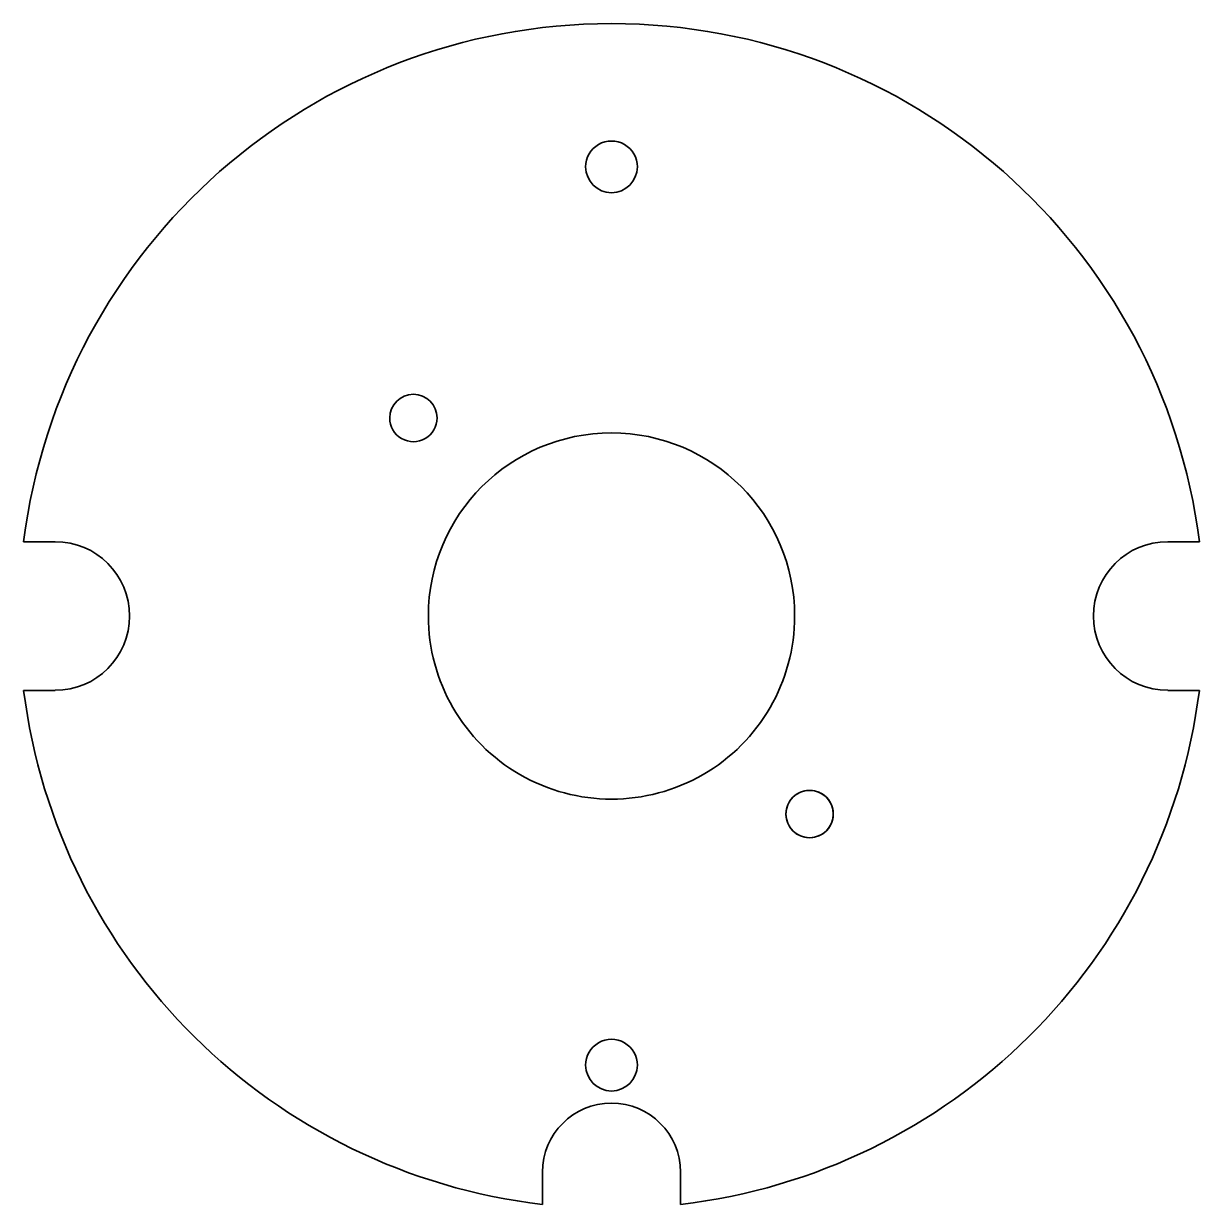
# Model space of a CAD drawing. Extents: x 53.7 to 108.3, y 87.1 to 141.9.
import ezdxf

# ---------------------------------------------------------------- set-up
doc = ezdxf.new("R2010")
doc.units = 0

msp = doc.modelspace()

# ---------------------------------------------------------------- linework, layer by layer
at = {"color": 6, "lineweight": 35, "ltscale": 0.036707}
for p, q in [((55.185501, 117.862137), (53.717239, 117.862137)), ((108.282761, 117.862137), (106.814499, 117.862137))]:
    msp.add_line(p, q, dxfattribs=at)
at = {"color": 6, "lineweight": 35, "ltscale": 0.036705}
for p, q in [((53.717285, 110.962143), (55.185501, 110.962143)), ((106.814499, 110.962143), (108.282715, 110.962143))]:
    msp.add_line(p, q, dxfattribs=at)
at = {"color": 6, "lineweight": 35, "ltscale": 0.037467}
for p, q in [((77.800003, 88.597839), (77.800003, 87.099159)), ((84.199997, 88.597839), (84.199997, 87.099159))]:
    msp.add_line(p, q, dxfattribs=at)
at = {"color": 6, "lineweight": 35}
for centre, radius, start, end in [((81, 114.412369), 27.500002, 7.206521, 172.793486), ((81, 114.412369), 27.500002, 7.206521, 172.793486), ((81.000092, 135.26239), 1.200009, 0.002053, 180.002058), ((81.000092, 135.26239), 1.200009, 180.002058, 0.002053), ((71.807648, 123.604721), 1.09996, 0.002037, 180.001921), ((71.807655, 123.604721), 1.099958, 0.002031, 180.00203), ((71.807648, 123.604721), 1.09996, 180.001921, 0.002037), ((71.807655, 123.604721), 1.099958, 180.00203, 0.002031), ((81.000092, 114.412384), 8.5, 359.999628, 179.999623), ((55.185471, 114.412338), 3.45, 270.000462, 89.999545), ((106.814529, 114.412338), 3.45, 90.00046, 269.999533), ((81.000092, 114.412384), 8.5, 179.999623, 359.999628), ((81.000015, 114.412369), 27.500023, 187.20747, 263.317696), ((81.000015, 114.412369), 27.500023, 187.20747, 263.317696), ((80.999985, 114.412369), 27.500023, 276.682306, 352.792521), ((80.999985, 114.412369), 27.500023, 276.682306, 352.792521), ((90.192421, 105.219955), 1.099991, 359.998999, 179.999008), ((90.192429, 105.219955), 1.099985, 359.998972, 179.998407), ((90.192421, 105.219955), 1.099991, 179.999008, 359.998999), ((90.192429, 105.219955), 1.099985, 179.998407, 359.998972), ((81.000092, 93.562386), 1.200009, 359.998125, 179.998134), ((81.000092, 93.562386), 1.200009, 179.998134, 359.998125), ((81, 88.597809), 3.2, 0.000458, 179.999541)]:
    msp.add_arc(centre, radius, start, end, dxfattribs=at)

doc.saveas('drawing.dxf')
